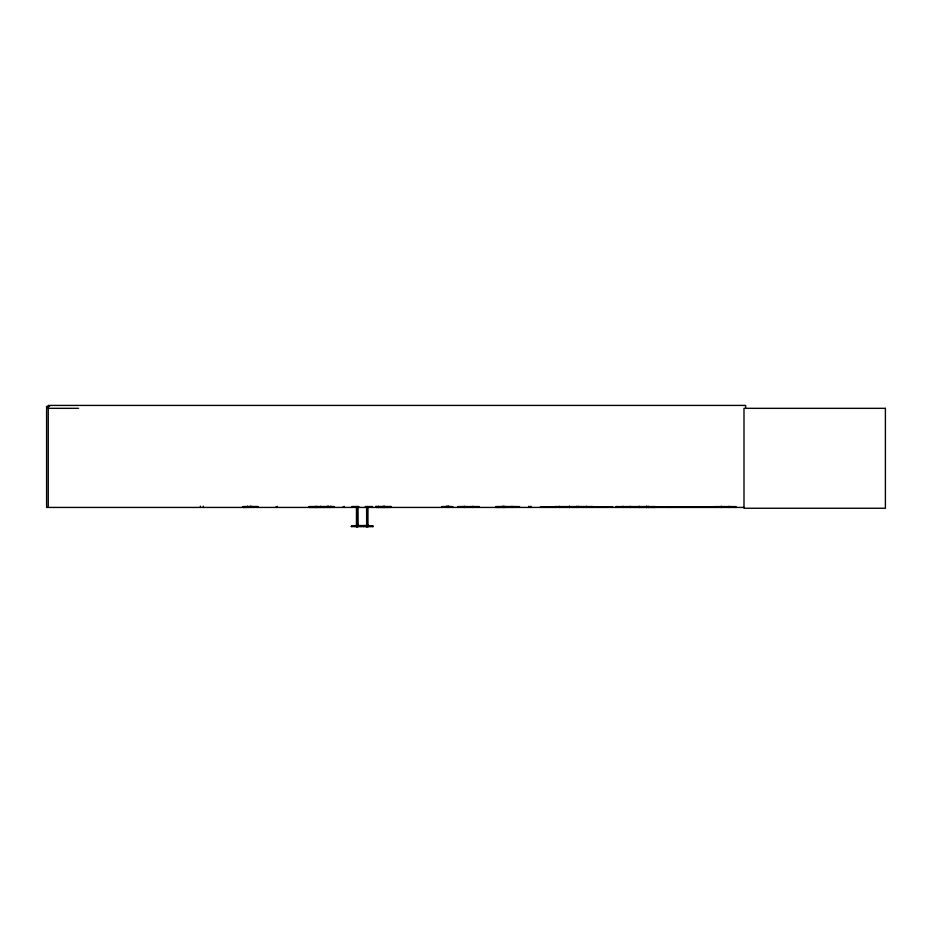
<?xml version="1.0" encoding="UTF-8"?>
<svg xmlns="http://www.w3.org/2000/svg" width="932" height="932" viewBox="0 0 932 932"><rect width="100%" height="100%" fill="white"/><g stroke="black" fill="none" stroke-linecap="round" stroke-linejoin="round"><path stroke-width="1.4" d="M258.001 507.323L258.001 506.589L243.007 506.589L243.019 507.427L257.989 507.218M243.007 506.659L257.989 506.612M334.355 507.427L334.378 506.589L309.214 506.589L309.226 507.427L334.472 507.323M309.214 506.659L334.413 506.659M324.208 507.323L324.208 506.659M376.237 506.659L376.248 507.427L391.23 507.392L391.23 506.589L376.237 506.612L391.23 506.612M519.473 507.427L519.473 506.589L495.952 506.589L495.94 507.427L519.473 507.218M495.952 506.659L519.473 506.659M510.934 507.323L510.934 506.659M640.692 507.323L640.692 506.659M655.674 507.392L615.924 507.288M715.147 507.427L715.03 506.763M674.558 507.381L674.442 506.763M674.558 507.055L735.931 507.323M313.455 507.288L313.513 506.589L313.42 507.323M325.874 506.659L325.816 507.323M616.005 507.427L615.982 506.589L655.685 506.589L655.685 507.218M627.76 506.659L627.702 507.323M632.35 506.659L632.409 507.427M644.152 507.288L644.222 506.589L644.233 507.427M562.497 506.659L562.567 507.427M574.089 506.659L574.159 507.427M571.864 507.288L571.922 506.589M725.772 506.659L725.702 507.323M441.826 507.288L441.896 506.589L452.591 506.589L452.591 507.427M452.486 507.288L452.556 506.589M498.375 506.659L498.445 507.427M509.035 506.659L509.105 507.427M457.88 507.323L458.008 506.589L468.353 506.589L468.353 507.427M468.272 506.659L457.962 506.659L458.031 507.427M468.248 507.288L457.962 507.218M351.073 526.475L373.406 526.498M351.55 526.44L361.208 526.475M351.853 507.288L351.947 506.589L358.622 506.589L358.622 507.427M351.888 506.659L358.54 506.612L358.436 507.323M250.032 507.218L250.37 506.181M567.681 506.659L567.681 507.218M670.073 507.323L735.861 507.218M49.513 406.469L46.6 406.469L46.6 507.427L744.179 507.427M46.6 408.333L78.568 408.333M372.241 507.323L372.089 506.589L365.414 506.589L365.414 507.427M468.901 507.427L468.901 506.589L479.246 506.589L479.374 507.323M365.507 506.659L372.148 506.659M441.85 506.659L452.509 506.659M468.982 506.659L479.293 506.659M540.502 506.775L593.171 506.659L593.241 507.323M594.01 506.775L612.673 506.775M615.936 506.659L669.724 507.346M540.467 507.02L559.188 507.043M560.085 507.02L578.819 507.02M593.975 507.02L612.708 507.043M632.234 507.043L650.967 507.043M654.532 506.857L669.514 506.857M670.213 506.857L685.195 506.857M351.888 507.218L358.529 507.218M372.148 507.218L365.6 507.323M441.85 507.218L452.509 507.218M555.262 506.659L593.171 507.218M357.97 525.124L356.339 525.124L356.339 526.58M357.608 525.532L366.824 525.532M363.072 526.58L363.072 525.741L372.847 525.764L372.788 526.58M363.224 526.475L372.94 526.475M670.283 507.346L670.213 506.798M648.066 506.589L648.241 507.323M469.006 507.288L479.316 507.288M565.852 507.427L565.852 506.589L566.004 507.323M509.35 506.589L509.478 507.323M498.737 506.659L498.667 507.427M724.607 506.589L724.723 507.323M581.918 506.589L582.034 507.323M583.677 506.589L583.653 507.427M572.12 506.659L571.945 507.427M653.53 507.288L653.46 506.589L653.448 507.427M641.705 507.288L641.67 506.612L641.612 507.427M637.057 506.589L637.104 507.218M625.279 506.659L625.209 507.427M321.983 506.589L322.076 507.323M383.541 506.589L383.681 507.323M383.961 507.323L384.007 506.391L383.937 507.346M316.962 507.346L316.985 506.391M685.3 506.857L685.195 507.427M745.635 408.333L745.635 405.42L48.243 405.42L48.243 507.427M735.791 507.427L735.791 506.589L714.611 506.589L714.623 507.427M729.267 506.391L729.267 507.427M728.882 506.391L728.882 507.427M721.531 506.391L721.531 507.427M721.147 506.391L721.147 507.427M669.514 506.798L669.514 507.427M654.532 506.798L654.532 507.427M647.938 506.391L647.915 507.427M646.715 506.391L646.715 507.427M646.424 506.391L646.424 507.427M646.307 506.391L646.307 507.427M639.55 506.391L639.55 507.427M639.142 506.391L639.142 507.427M630.3 506.391L630.3 507.427M629.892 506.391L629.892 507.427M623.147 506.391L623.147 507.427M622.739 506.391L622.739 507.427M593.102 507.427L593.102 506.589L555.192 506.589L555.192 507.427M586.589 506.391L586.589 507.427M586.205 506.391L586.205 507.427M583.152 506.589L583.152 507.427M578.854 506.391L578.854 507.427M578.457 506.391L578.457 507.427M577.001 506.391L577.001 507.427M576.593 506.391L576.593 507.427M569.615 506.391L569.615 507.427M569.499 506.391L569.499 507.427M569.219 506.391L569.219 507.427M567.879 506.589L567.879 507.427M559.538 506.391L559.538 507.427M559.165 506.391L559.165 507.427M530.949 506.181L530.949 507.427M528.887 506.181L528.887 507.427M512.239 506.391L512.239 507.427M511.715 506.391L511.715 507.427M505.132 506.391L505.132 507.427M504.76 506.391L504.76 507.427M504.48 506.589L504.48 507.427M503.688 506.391L503.711 507.427M503.175 506.391L503.187 507.427M503.012 506.391L503.012 507.427M502.639 506.391L502.639 507.427M473.037 506.391L473.037 507.427M472.675 506.391L472.675 507.427M464.579 506.391L464.579 507.427M464.218 506.391L464.218 507.427M448.711 506.181L448.711 507.427L448.607 506.391M448.234 506.391L448.234 507.427M447.302 506.181L447.302 507.427M446.649 506.181L446.649 507.427M441.919 506.589L441.919 507.427M384.345 506.181L384.345 507.427M383.483 506.391L383.46 507.427M382.714 506.391L382.714 507.427M378.578 506.181L378.578 507.427M376.015 506.181L376.015 507.427M372.054 506.589L372.054 507.427M368.093 526.58L368.093 525.124L366.486 525.124L366.486 526.58M367.977 506.589L367.954 526.58M367.756 525.124L367.756 526.58M367.115 525.124L367.161 526.58M366.94 506.589L366.94 526.58M366.824 525.124L366.824 526.58M366.602 506.589L366.672 526.58M361.371 526.58L361.371 525.741L351.632 525.741L351.655 526.58M357.83 506.589L357.946 526.58M357.76 525.124L357.608 526.58M357.492 506.589L357.492 526.58M357.014 525.124L357.014 526.58M356.968 525.124L356.968 526.58M356.805 506.589L356.805 526.58M356.467 506.589L356.467 526.58M351.981 506.589L351.981 507.427M344.257 506.391L344.257 507.427M330.743 506.181L330.743 507.427M328.67 506.391L328.67 507.427M328.192 506.181L328.192 507.427M327.435 506.391L327.435 507.427M327.004 506.391L327.004 507.427M320.888 506.391L320.888 507.427M320.457 506.391L320.457 507.427M316.461 506.391L316.437 507.427M315.692 506.391L315.703 507.427M277.235 506.391L277.235 507.427M251.756 506.391L251.756 507.427M250.766 506.391L250.755 507.427M247.458 506.181L247.458 507.427M203.316 506.181L203.316 507.427M200.403 506.181L200.403 507.427M276.385 506.612L276.385 507.427L276.373 506.659M343.407 506.612L343.407 507.427L343.395 506.659M885.4 408.333L743.992 408.333L743.992 508.255L885.4 508.255L885.4 408.333M330.464 506.612L330.382 507.427L330.487 506.659M648.462 507.427L648.462 506.391L648.439 507.427"/></g></svg>
